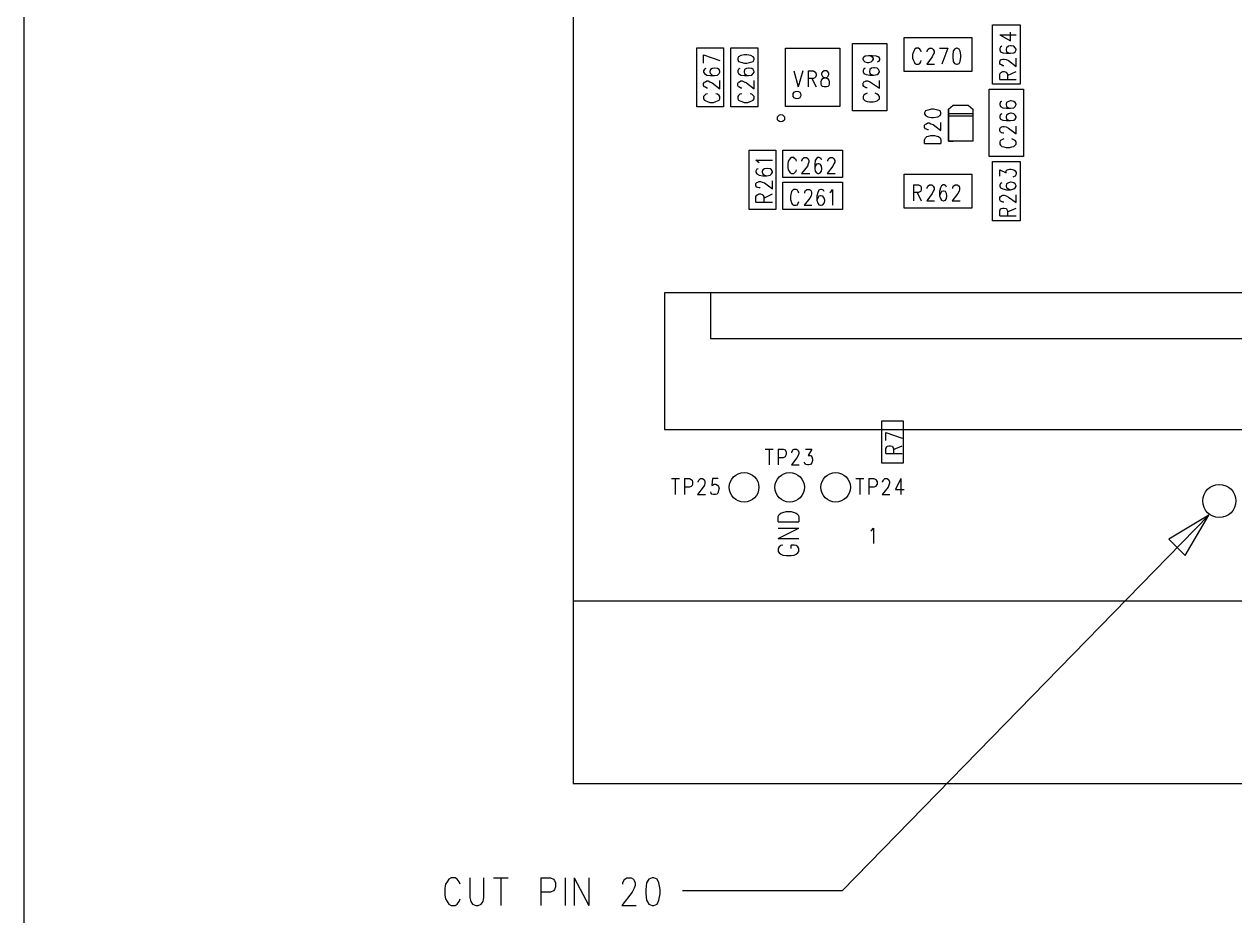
# Model space of a CAD drawing. Extents: x 11.9 to 28.1, y 10.8 to 21.2.
# Drawn here: x 11.892 to 14.549, y 14.351 to 16.308 of the extents above; entities that cross this region are included whole.
import ezdxf

# ---------------------------------------------------------------- set-up
doc = ezdxf.new("R2010")
doc.units = 0
doc.header["$MEASUREMENT"] = 0
doc.layers.add('LAYNR1', color=2, linetype='Continuous')

msp = doc.modelspace()

# ---------------------------------------------------------------- linework, layer by layer
at = {"layer": 'LAYNR1', "color": 7}
for points in [[(11.892, 10.799), (11.892, 21.199)], [(13.097, 20.041), (13.097, 14.641)], [(14.017, 16.176), (14.017, 16.306)], [(14.017, 16.306), (14.078, 16.306)], [(14.033, 16.284), (14.057, 16.271), (14.057, 16.29)], [(14.078, 16.306), (14.078, 16.176)], [(13.71, 16.117), (13.71, 16.265)], [(13.71, 16.265), (13.785, 16.265)], [(13.785, 16.265), (13.785, 16.117)], [(13.823, 16.204), (13.823, 16.278)], [(13.823, 16.278), (13.972, 16.278)], [(13.972, 16.278), (13.972, 16.204)], [(14.033, 16.284), (14.069, 16.284)], [(13.368, 16.126), (13.368, 16.256)], [(13.368, 16.256), (13.427, 16.256)], [(13.383, 16.24), (13.419, 16.228)], [(13.383, 16.222), (13.383, 16.24)], [(13.427, 16.256), (13.427, 16.126)], [(13.443, 16.126), (13.443, 16.256)], [(13.443, 16.256), (13.502, 16.256)], [(13.502, 16.256), (13.502, 16.126)], [(13.563, 16.255), (13.682, 16.255)], [(13.563, 16.127), (13.563, 16.255)], [(13.682, 16.255), (13.682, 16.127)], [(13.733, 16.232), (13.735, 16.236)], [(13.735, 16.236), (13.738, 16.238)], [(13.738, 16.238), (13.745, 16.239)], [(13.745, 16.239), (13.75, 16.238)], [(13.745, 16.239), (13.753, 16.239)], [(13.75, 16.238), (13.753, 16.236)], [(13.753, 16.239), (13.762, 16.238)], [(13.753, 16.236), (13.755, 16.232)], [(13.762, 16.238), (13.767, 16.236)], [(13.767, 16.236), (13.769, 16.232)], [(13.861, 16.247), (13.86, 16.25), (13.858, 16.253), (13.855, 16.255), (13.85, 16.255), (13.847, 16.253), (13.845, 16.25), (13.844, 16.247), (13.842, 16.241), (13.842, 16.233), (13.844, 16.228), (13.845, 16.225), (13.847, 16.221), (13.85, 16.22), (13.855, 16.22), (13.858, 16.221), (13.86, 16.225), (13.861, 16.228)], [(13.874, 16.247), (13.874, 16.248), (13.875, 16.252), (13.876, 16.253), (13.879, 16.255), (13.884, 16.255), (13.886, 16.253), (13.887, 16.252), (13.889, 16.248), (13.889, 16.245), (13.887, 16.241), (13.885, 16.236), (13.873, 16.22), (13.89, 16.22)], [(13.901, 16.255), (13.919, 16.255)], [(13.919, 16.255), (13.906, 16.22)], [(14.038, 16.259), (14.035, 16.257), (14.033, 16.254), (14.033, 16.251), (14.035, 16.247), (14.04, 16.245), (14.048, 16.244), (14.057, 16.244), (14.064, 16.245), (14.067, 16.247), (14.069, 16.251), (14.069, 16.253), (14.067, 16.256), (14.064, 16.259), (14.058, 16.26), (14.057, 16.26), (14.052, 16.259), (14.048, 16.256), (14.047, 16.253), (14.047, 16.251), (14.048, 16.247), (14.052, 16.245), (14.057, 16.244)], [(13.388, 16.21), (13.385, 16.209), (13.383, 16.205), (13.383, 16.202), (13.385, 16.199), (13.39, 16.196), (13.398, 16.195), (13.407, 16.195), (13.414, 16.196), (13.417, 16.199), (13.419, 16.202), (13.419, 16.204), (13.417, 16.208), (13.414, 16.21), (13.408, 16.211), (13.407, 16.211), (13.402, 16.21), (13.398, 16.208), (13.397, 16.204), (13.397, 16.202), (13.398, 16.199), (13.402, 16.196), (13.407, 16.195)], [(13.463, 16.21), (13.46, 16.209), (13.458, 16.205), (13.458, 16.202), (13.46, 16.199), (13.465, 16.196), (13.473, 16.195), (13.482, 16.195), (13.489, 16.196), (13.492, 16.199), (13.494, 16.202), (13.494, 16.204), (13.492, 16.208), (13.489, 16.21), (13.483, 16.211), (13.482, 16.211), (13.477, 16.21), (13.473, 16.208), (13.472, 16.204), (13.472, 16.202), (13.473, 16.199), (13.477, 16.196), (13.482, 16.195)], [(13.733, 16.231), (13.733, 16.232)], [(13.735, 16.227), (13.733, 16.231)], [(13.735, 16.209), (13.733, 16.206)], [(13.738, 16.224), (13.735, 16.227)], [(13.738, 16.211), (13.735, 16.209)], [(13.743, 16.223), (13.738, 16.224)], [(13.745, 16.223), (13.743, 16.223)], [(13.75, 16.224), (13.745, 16.223)], [(13.748, 16.208), (13.747, 16.204)], [(13.752, 16.211), (13.748, 16.208)], [(13.753, 16.227), (13.75, 16.224)], [(13.757, 16.212), (13.752, 16.211)], [(13.755, 16.231), (13.753, 16.227)], [(13.755, 16.232), (13.755, 16.231)], [(13.758, 16.212), (13.757, 16.212)], [(13.764, 16.211), (13.758, 16.212)], [(13.767, 16.226), (13.764, 16.224)], [(13.767, 16.208), (13.764, 16.211)], [(13.769, 16.229), (13.767, 16.226)], [(13.769, 16.204), (13.767, 16.208)], [(13.769, 16.232), (13.769, 16.229)], [(14.042, 16.216), (14.04, 16.216), (14.037, 16.218), (14.035, 16.219), (14.033, 16.221), (14.033, 16.226), (14.035, 16.229), (14.037, 16.23), (14.04, 16.231), (14.043, 16.231), (14.047, 16.23), (14.052, 16.228), (14.069, 16.215), (14.069, 16.233)], [(13.392, 16.167), (13.39, 16.167), (13.387, 16.169), (13.385, 16.17), (13.383, 16.173), (13.383, 16.177), (13.385, 16.18), (13.387, 16.181), (13.39, 16.183), (13.393, 16.183), (13.397, 16.181), (13.402, 16.179), (13.419, 16.166), (13.419, 16.184)], [(13.467, 16.167), (13.465, 16.167), (13.462, 16.169), (13.46, 16.17), (13.458, 16.173), (13.458, 16.177), (13.46, 16.18), (13.462, 16.181), (13.465, 16.183), (13.468, 16.183), (13.472, 16.181), (13.477, 16.179), (13.494, 16.166), (13.494, 16.184)], [(13.581, 16.205), (13.591, 16.17)], [(13.601, 16.205), (13.591, 16.17)], [(13.613, 16.205), (13.613, 16.17)], [(13.613, 16.205), (13.624, 16.205), (13.627, 16.203), (13.629, 16.202), (13.63, 16.198), (13.63, 16.195), (13.629, 16.191), (13.627, 16.19), (13.624, 16.188), (13.613, 16.188)], [(13.621, 16.188), (13.63, 16.17)], [(13.733, 16.206), (13.733, 16.203)], [(13.733, 16.203), (13.735, 16.199)], [(13.735, 16.199), (13.74, 16.197)], [(13.735, 16.181), (13.737, 16.182)], [(13.737, 16.182), (13.74, 16.183)], [(13.74, 16.197), (13.748, 16.196)], [(13.74, 16.183), (13.743, 16.183)], [(13.743, 16.183), (13.747, 16.182)], [(13.747, 16.204), (13.747, 16.203)], [(13.747, 16.203), (13.748, 16.199)], [(13.747, 16.182), (13.752, 16.179)], [(13.748, 16.199), (13.752, 16.197)], [(13.748, 16.196), (13.757, 16.196)], [(13.752, 16.197), (13.757, 16.196)], [(13.757, 16.196), (13.764, 16.197)], [(13.764, 16.197), (13.767, 16.199)], [(13.767, 16.199), (13.769, 16.203)], [(13.769, 16.203), (13.769, 16.204)], [(13.769, 16.167), (13.769, 16.184)], [(13.972, 16.204), (13.823, 16.204)], [(14.033, 16.186), (14.033, 16.198), (14.035, 16.201), (14.037, 16.202), (14.04, 16.204), (14.043, 16.204), (14.047, 16.202), (14.048, 16.201), (14.05, 16.198), (14.05, 16.186)], [(14.033, 16.186), (14.069, 16.186)], [(14.05, 16.195), (14.069, 16.204)], [(13.392, 16.155), (13.388, 16.154), (13.385, 16.151), (13.383, 16.149), (13.383, 16.144), (13.385, 16.141), (13.388, 16.139), (13.392, 16.138), (13.397, 16.136), (13.405, 16.136), (13.41, 16.138), (13.414, 16.139), (13.417, 16.141), (13.419, 16.144), (13.419, 16.149), (13.417, 16.151), (13.414, 16.154), (13.41, 16.155)], [(13.467, 16.155), (13.463, 16.154), (13.46, 16.151), (13.458, 16.149), (13.458, 16.144), (13.46, 16.141), (13.463, 16.139), (13.467, 16.138), (13.472, 16.136), (13.48, 16.136), (13.485, 16.138), (13.489, 16.139), (13.492, 16.141), (13.494, 16.144), (13.494, 16.149), (13.492, 16.151), (13.489, 16.154), (13.485, 16.155)], [(13.733, 16.178), (13.735, 16.181)], [(13.733, 16.173), (13.733, 16.178)], [(13.735, 16.171), (13.733, 16.173)], [(13.737, 16.169), (13.735, 16.171)], [(13.74, 16.168), (13.737, 16.169)], [(13.742, 16.156), (13.738, 16.154)], [(13.742, 16.168), (13.74, 16.168)], [(13.752, 16.179), (13.769, 16.167)], [(13.764, 16.154), (13.76, 16.156)], [(14.01, 16.017), (14.01, 16.165)], [(14.01, 16.165), (14.085, 16.165)], [(14.078, 16.176), (14.017, 16.176)], [(14.085, 16.165), (14.085, 16.017)], [(13.735, 16.152), (13.733, 16.149)], [(13.733, 16.149), (13.733, 16.144)], [(13.733, 16.144), (13.735, 16.142)], [(13.738, 16.154), (13.735, 16.152)], [(13.735, 16.142), (13.738, 16.139)], [(13.738, 16.139), (13.742, 16.138)], [(13.742, 16.138), (13.747, 16.137)], [(13.747, 16.137), (13.755, 16.137)], [(13.755, 16.137), (13.76, 16.138)], [(13.76, 16.138), (13.764, 16.139)], [(13.767, 16.152), (13.764, 16.154)], [(13.764, 16.139), (13.767, 16.142)], [(13.769, 16.149), (13.767, 16.152)], [(13.767, 16.142), (13.769, 16.144)], [(13.769, 16.144), (13.769, 16.149)], [(13.931, 16.13), (13.921, 16.12)], [(13.921, 16.121), (13.931, 16.13)], [(13.931, 16.13), (13.964, 16.13)], [(13.964, 16.13), (13.974, 16.12)], [(13.964, 16.13), (13.974, 16.121)], [(14.035, 16.137), (14.033, 16.133)], [(14.033, 16.133), (14.033, 16.131)], [(14.033, 16.131), (14.035, 16.127)], [(14.038, 16.138), (14.035, 16.137)], [(14.048, 16.136), (14.047, 16.132)], [(14.047, 16.132), (14.047, 16.131)], [(14.047, 16.131), (14.048, 16.127)], [(14.052, 16.138), (14.048, 16.136)], [(14.057, 16.139), (14.052, 16.138)], [(14.058, 16.139), (14.057, 16.139)], [(14.064, 16.138), (14.058, 16.139)], [(14.067, 16.136), (14.064, 16.138)], [(14.069, 16.132), (14.067, 16.136)], [(14.067, 16.127), (14.069, 16.131)], [(14.069, 16.131), (14.069, 16.132)], [(13.427, 16.126), (13.368, 16.126)], [(13.502, 16.126), (13.443, 16.126)], [(13.682, 16.127), (13.563, 16.127)], [(13.785, 16.117), (13.71, 16.117)], [(13.87, 16.117), (13.868, 16.113)], [(13.868, 16.113), (13.868, 16.111)], [(13.868, 16.111), (13.87, 16.107)], [(13.875, 16.119), (13.87, 16.117)], [(13.87, 16.107), (13.875, 16.104)], [(13.883, 16.121), (13.875, 16.119)], [(13.875, 16.104), (13.883, 16.103)], [(13.888, 16.121), (13.883, 16.121)], [(13.883, 16.103), (13.888, 16.103)], [(13.897, 16.119), (13.888, 16.121)], [(13.888, 16.103), (13.897, 16.104)], [(13.902, 16.117), (13.897, 16.119)], [(13.897, 16.104), (13.902, 16.107)], [(13.904, 16.113), (13.902, 16.117)], [(13.902, 16.107), (13.904, 16.111)], [(13.904, 16.111), (13.904, 16.113)], [(13.921, 16.051), (13.921, 16.121)], [(13.921, 16.12), (13.921, 16.051)], [(13.974, 16.111), (13.921, 16.111)], [(13.974, 16.106), (13.921, 16.106)], [(13.974, 16.121), (13.974, 16.051)], [(13.974, 16.12), (13.974, 16.051)], [(14.035, 16.109), (14.033, 16.106)], [(14.033, 16.106), (14.033, 16.103)], [(14.033, 16.103), (14.035, 16.099)], [(14.035, 16.127), (14.04, 16.124)], [(14.038, 16.111), (14.035, 16.109)], [(14.04, 16.124), (14.048, 16.123)], [(14.048, 16.108), (14.047, 16.104)], [(14.047, 16.104), (14.047, 16.103)], [(14.047, 16.103), (14.048, 16.099)], [(14.048, 16.127), (14.052, 16.124)], [(14.048, 16.123), (14.057, 16.123)], [(14.052, 16.111), (14.048, 16.108)], [(14.052, 16.124), (14.057, 16.123)], [(14.057, 16.112), (14.052, 16.111)], [(14.057, 16.123), (14.064, 16.124)], [(14.058, 16.112), (14.057, 16.112)], [(14.064, 16.111), (14.058, 16.112)], [(14.064, 16.124), (14.067, 16.127)], [(14.067, 16.108), (14.064, 16.111)], [(14.069, 16.104), (14.067, 16.108)], [(14.067, 16.099), (14.069, 16.103)], [(14.069, 16.103), (14.069, 16.104)], [(13.868, 16.086), (13.87, 16.088)], [(13.868, 16.081), (13.868, 16.086)], [(13.87, 16.078), (13.868, 16.081)], [(13.87, 16.088), (13.872, 16.089)], [(13.872, 16.077), (13.87, 16.078)], [(13.872, 16.089), (13.875, 16.091)], [(13.875, 16.076), (13.872, 16.077)], [(13.875, 16.091), (13.878, 16.091)], [(13.877, 16.076), (13.875, 16.076)], [(13.878, 16.091), (13.882, 16.089)], [(13.882, 16.089), (13.887, 16.087)], [(13.887, 16.087), (13.904, 16.074)], [(13.904, 16.074), (13.904, 16.092)], [(14.033, 16.078), (14.035, 16.081)], [(14.033, 16.073), (14.033, 16.078)], [(14.035, 16.099), (14.04, 16.097)], [(14.035, 16.081), (14.037, 16.082)], [(14.037, 16.082), (14.04, 16.083)], [(14.04, 16.097), (14.048, 16.096)], [(14.04, 16.083), (14.043, 16.083)], [(14.043, 16.083), (14.047, 16.082)], [(14.047, 16.082), (14.052, 16.079)], [(14.048, 16.099), (14.052, 16.097)], [(14.048, 16.096), (14.057, 16.096)], [(14.052, 16.097), (14.057, 16.096)], [(14.052, 16.079), (14.069, 16.067)], [(14.057, 16.096), (14.064, 16.097)], [(14.064, 16.097), (14.067, 16.099)], [(14.069, 16.067), (14.069, 16.084)], [(13.868, 16.054), (13.87, 16.058)], [(13.868, 16.046), (13.868, 16.054)], [(13.87, 16.058), (13.873, 16.061)], [(13.873, 16.061), (13.877, 16.062)], [(13.877, 16.062), (13.882, 16.063)], [(13.882, 16.063), (13.89, 16.063)], [(13.89, 16.063), (13.895, 16.062)], [(13.895, 16.062), (13.899, 16.061)], [(13.899, 16.061), (13.902, 16.058)], [(13.902, 16.058), (13.904, 16.054)], [(13.904, 16.054), (13.904, 16.046)], [(13.921, 16.051), (13.931, 16.051)], [(13.974, 16.051), (13.921, 16.051)], [(13.974, 16.051), (13.964, 16.051)], [(14.035, 16.071), (14.033, 16.073)], [(14.035, 16.052), (14.033, 16.049)], [(14.033, 16.049), (14.033, 16.044)], [(14.037, 16.069), (14.035, 16.071)], [(14.038, 16.054), (14.035, 16.052)], [(14.04, 16.068), (14.037, 16.069)], [(14.042, 16.056), (14.038, 16.054)], [(14.042, 16.068), (14.04, 16.068)], [(14.064, 16.054), (14.06, 16.056)], [(14.067, 16.052), (14.064, 16.054)], [(14.069, 16.049), (14.067, 16.052)], [(14.069, 16.044), (14.069, 16.049)], [(13.483, 15.901), (13.483, 16.031)], [(13.483, 16.031), (13.542, 16.031)], [(13.542, 16.031), (13.542, 15.901)], [(13.557, 16.031), (13.688, 16.031)], [(13.557, 15.971), (13.557, 16.031)], [(13.688, 16.031), (13.688, 15.971)], [(13.868, 16.046), (13.904, 16.046)], [(14.033, 16.044), (14.035, 16.042)], [(14.035, 16.042), (14.038, 16.039)], [(14.038, 16.039), (14.042, 16.038)], [(14.042, 16.038), (14.047, 16.037)], [(14.047, 16.037), (14.055, 16.037)], [(14.055, 16.037), (14.06, 16.038)], [(14.06, 16.038), (14.064, 16.039)], [(14.064, 16.039), (14.067, 16.042)], [(14.067, 16.042), (14.069, 16.044)], [(13.505, 16.003), (13.503, 16.005), (13.498, 16.009), (13.534, 16.009)], [(13.569, 16.007), (13.568, 16.001)], [(13.568, 16.001), (13.568, 15.993)], [(13.571, 16.01), (13.569, 16.007)], [(13.573, 16.013), (13.571, 16.01)], [(13.576, 16.015), (13.573, 16.013)], [(13.581, 16.015), (13.576, 16.015)], [(13.583, 16.013), (13.581, 16.015)], [(13.586, 16.01), (13.583, 16.013)], [(13.587, 16.007), (13.586, 16.01)], [(13.611, 15.996), (13.598, 15.98)], [(13.599, 16.008), (13.601, 16.012)], [(13.599, 16.007), (13.599, 16.008)], [(13.601, 16.012), (13.602, 16.013)], [(13.602, 16.013), (13.604, 16.015)], [(13.604, 16.015), (13.609, 16.015)], [(13.609, 16.015), (13.612, 16.013)], [(13.613, 16.001), (13.611, 15.996)], [(13.612, 16.013), (13.613, 16.012)], [(13.613, 16.012), (13.614, 16.008)], [(13.614, 16.005), (13.613, 16.001)], [(13.614, 16.008), (13.614, 16.005)], [(13.628, 16.008), (13.627, 16)], [(13.627, 16), (13.627, 15.991)], [(13.628, 15.996), (13.627, 15.991)], [(13.631, 16.013), (13.628, 16.008)], [(13.631, 16), (13.628, 15.996)], [(13.634, 16.015), (13.631, 16.013)], [(13.634, 16.001), (13.631, 16)], [(13.637, 16.015), (13.634, 16.015)], [(13.636, 16.001), (13.634, 16.001)], [(13.639, 16), (13.636, 16.001)], [(13.641, 16.013), (13.637, 16.015)], [(13.642, 15.996), (13.639, 16)], [(13.642, 16.01), (13.641, 16.013)], [(13.643, 15.991), (13.642, 15.996)], [(13.667, 15.996), (13.654, 15.98)], [(13.656, 16.008), (13.657, 16.012)], [(13.656, 16.007), (13.656, 16.008)], [(13.657, 16.012), (13.658, 16.013)], [(13.658, 16.013), (13.661, 16.015)], [(13.661, 16.015), (13.666, 16.015)], [(13.666, 16.015), (13.668, 16.013)], [(13.669, 16.001), (13.667, 15.996)], [(13.668, 16.013), (13.669, 16.012)], [(13.669, 16.012), (13.671, 16.008)], [(13.671, 16.005), (13.669, 16.001)], [(13.671, 16.008), (13.671, 16.005)], [(14.085, 16.017), (14.01, 16.017)], [(14.017, 15.876), (14.017, 16.006)], [(14.017, 16.006), (14.078, 16.006)], [(14.078, 16.006), (14.078, 15.876)], [(13.503, 15.99), (13.5, 15.989), (13.498, 15.985), (13.498, 15.983), (13.5, 15.979), (13.505, 15.976), (13.513, 15.975), (13.522, 15.975), (13.529, 15.976), (13.532, 15.979), (13.534, 15.983), (13.534, 15.984), (13.532, 15.988), (13.529, 15.99), (13.523, 15.991), (13.522, 15.991), (13.517, 15.99), (13.513, 15.988), (13.512, 15.984), (13.512, 15.983), (13.513, 15.979), (13.517, 15.976), (13.522, 15.975)], [(13.688, 15.971), (13.557, 15.971)], [(13.568, 15.993), (13.569, 15.988)], [(13.569, 15.988), (13.571, 15.985)], [(13.571, 15.985), (13.573, 15.981)], [(13.573, 15.981), (13.576, 15.98)], [(13.576, 15.98), (13.581, 15.98)], [(13.581, 15.98), (13.583, 15.981)], [(13.583, 15.981), (13.586, 15.985)], [(13.586, 15.985), (13.587, 15.988)], [(13.598, 15.98), (13.616, 15.98)], [(13.627, 15.991), (13.628, 15.985)], [(13.628, 15.985), (13.631, 15.981)], [(13.631, 15.981), (13.634, 15.98)], [(13.634, 15.98), (13.636, 15.98)], [(13.636, 15.98), (13.639, 15.981)], [(13.639, 15.981), (13.642, 15.985)], [(13.642, 15.985), (13.643, 15.99)], [(13.643, 15.99), (13.643, 15.991)], [(13.654, 15.98), (13.672, 15.98)], [(13.823, 15.904), (13.823, 15.978)], [(13.823, 15.978), (13.972, 15.978)], [(13.972, 15.978), (13.972, 15.904)], [(14.033, 15.974), (14.033, 15.988)], [(14.033, 15.988), (14.047, 15.981)], [(14.047, 15.984), (14.048, 15.987)], [(14.047, 15.981), (14.047, 15.984)], [(14.048, 15.987), (14.05, 15.988)], [(14.05, 15.988), (14.055, 15.989)], [(14.055, 15.989), (14.058, 15.989)], [(14.058, 15.989), (14.064, 15.988)], [(14.065, 15.973), (14.062, 15.972)], [(14.064, 15.988), (14.067, 15.986)], [(14.067, 15.974), (14.065, 15.973)], [(14.067, 15.986), (14.069, 15.982)], [(14.069, 15.978), (14.067, 15.974)], [(14.069, 15.982), (14.069, 15.978)], [(13.507, 15.948), (13.505, 15.948), (13.502, 15.949), (13.5, 15.95), (13.498, 15.953), (13.498, 15.958), (13.5, 15.96), (13.502, 15.961), (13.505, 15.962), (13.508, 15.962), (13.512, 15.961), (13.517, 15.959), (13.534, 15.946), (13.534, 15.964)], [(13.557, 15.961), (13.688, 15.961)], [(13.557, 15.901), (13.557, 15.961)], [(13.592, 15.937), (13.591, 15.94), (13.589, 15.943), (13.586, 15.945), (13.581, 15.945), (13.579, 15.943), (13.576, 15.94), (13.575, 15.937), (13.574, 15.931), (13.574, 15.923), (13.575, 15.918), (13.576, 15.915), (13.579, 15.911), (13.581, 15.91), (13.586, 15.91), (13.589, 15.911), (13.591, 15.915), (13.592, 15.918)], [(13.605, 15.937), (13.605, 15.938), (13.606, 15.942), (13.608, 15.943), (13.61, 15.945), (13.615, 15.945), (13.618, 15.943), (13.619, 15.942), (13.62, 15.938), (13.62, 15.935), (13.619, 15.931), (13.616, 15.926), (13.604, 15.91), (13.621, 15.91)], [(13.648, 15.94), (13.646, 15.943), (13.642, 15.945), (13.64, 15.945), (13.636, 15.943), (13.634, 15.938), (13.632, 15.93), (13.632, 15.921), (13.634, 15.915), (13.636, 15.911), (13.64, 15.91), (13.641, 15.91), (13.645, 15.911), (13.648, 15.915), (13.649, 15.92), (13.649, 15.921), (13.648, 15.926), (13.645, 15.93), (13.641, 15.931), (13.64, 15.931), (13.636, 15.93), (13.634, 15.926), (13.632, 15.921)], [(13.66, 15.938), (13.663, 15.94), (13.666, 15.945), (13.666, 15.91)], [(13.688, 15.961), (13.688, 15.901)], [(13.844, 15.955), (13.844, 15.92)], [(13.844, 15.955), (13.855, 15.955), (13.859, 15.953), (13.86, 15.952), (13.861, 15.948), (13.861, 15.945), (13.86, 15.941), (13.859, 15.94), (13.855, 15.938), (13.844, 15.938)], [(13.874, 15.947), (13.874, 15.948), (13.875, 15.952), (13.876, 15.953), (13.879, 15.955), (13.884, 15.955), (13.886, 15.953), (13.887, 15.952), (13.889, 15.948), (13.889, 15.945), (13.887, 15.941), (13.885, 15.936), (13.873, 15.92), (13.89, 15.92)], [(13.916, 15.95), (13.915, 15.953), (13.911, 15.955), (13.909, 15.955), (13.905, 15.953), (13.903, 15.948), (13.901, 15.94), (13.901, 15.931), (13.903, 15.925), (13.905, 15.921), (13.909, 15.92), (13.91, 15.92), (13.914, 15.921), (13.916, 15.925), (13.917, 15.93), (13.917, 15.931), (13.916, 15.936), (13.914, 15.94), (13.91, 15.941), (13.909, 15.941), (13.905, 15.94), (13.903, 15.936), (13.901, 15.931)], [(13.93, 15.947), (13.93, 15.948), (13.931, 15.952), (13.932, 15.953), (13.935, 15.955), (13.94, 15.955), (13.943, 15.953), (13.944, 15.952), (13.945, 15.948), (13.945, 15.945), (13.944, 15.941), (13.941, 15.936), (13.929, 15.92), (13.946, 15.92)], [(14.035, 15.958), (14.033, 15.954)], [(14.033, 15.954), (14.033, 15.952)], [(14.033, 15.952), (14.035, 15.948)], [(14.038, 15.959), (14.035, 15.958)], [(14.035, 15.948), (14.04, 15.946)], [(14.04, 15.946), (14.048, 15.944)], [(14.048, 15.957), (14.047, 15.953)], [(14.047, 15.953), (14.047, 15.952)], [(14.047, 15.952), (14.048, 15.948)], [(14.052, 15.959), (14.048, 15.957)], [(14.048, 15.948), (14.052, 15.946)], [(14.048, 15.944), (14.057, 15.944)], [(14.057, 15.961), (14.052, 15.959)], [(14.052, 15.946), (14.057, 15.944)], [(14.058, 15.961), (14.057, 15.961)], [(14.057, 15.944), (14.064, 15.946)], [(14.064, 15.959), (14.058, 15.961)], [(14.067, 15.957), (14.064, 15.959)], [(14.064, 15.946), (14.067, 15.948)], [(14.069, 15.953), (14.067, 15.957)], [(14.067, 15.948), (14.069, 15.952)], [(14.069, 15.952), (14.069, 15.953)], [(13.498, 15.917), (13.498, 15.929), (13.5, 15.932), (13.502, 15.934), (13.505, 15.935), (13.508, 15.935), (13.512, 15.934), (13.513, 15.932), (13.515, 15.929), (13.515, 15.917)], [(13.498, 15.917), (13.534, 15.917)], [(13.515, 15.926), (13.534, 15.935)], [(13.852, 15.938), (13.861, 15.92)], [(14.033, 15.927), (14.035, 15.929)], [(14.033, 15.922), (14.033, 15.927)], [(14.035, 15.919), (14.033, 15.922)], [(14.035, 15.929), (14.037, 15.931)], [(14.037, 15.918), (14.035, 15.919)], [(14.037, 15.931), (14.04, 15.932)], [(14.04, 15.917), (14.037, 15.918)], [(14.04, 15.932), (14.043, 15.932)], [(14.042, 15.917), (14.04, 15.917)], [(14.043, 15.932), (14.047, 15.931)], [(14.047, 15.931), (14.052, 15.928)], [(14.052, 15.928), (14.069, 15.916)], [(14.069, 15.916), (14.069, 15.933)], [(13.542, 15.901), (13.483, 15.901)], [(13.688, 15.901), (13.557, 15.901)], [(13.972, 15.904), (13.823, 15.904)], [(14.033, 15.898), (14.035, 15.902)], [(14.033, 15.887), (14.033, 15.898)], [(14.035, 15.902), (14.037, 15.903)], [(14.037, 15.903), (14.04, 15.904)], [(14.04, 15.904), (14.043, 15.904)], [(14.043, 15.904), (14.047, 15.903)], [(14.047, 15.903), (14.048, 15.902)], [(14.048, 15.902), (14.05, 15.898)], [(14.05, 15.896), (14.069, 15.904)], [(14.05, 15.898), (14.05, 15.887)], [(14.078, 15.876), (14.017, 15.876)], [(14.033, 15.887), (14.069, 15.887)], [(16.157, 15.718), (13.297, 15.718)], [(13.297, 15.718), (13.297, 15.418)], [(13.398, 15.718), (13.398, 15.618)], [(13.398, 15.618), (16.058, 15.618)], [(13.297, 15.418), (16.157, 15.418)], [(13.774, 15.344), (13.774, 15.437)], [(13.774, 15.437), (13.821, 15.437)], [(13.783, 15.411), (13.819, 15.399)], [(13.783, 15.394), (13.783, 15.411)], [(13.821, 15.437), (13.821, 15.344)], [(13.518, 15.375), (13.536, 15.375)], [(13.527, 15.375), (13.527, 15.34)], [(13.547, 15.375), (13.547, 15.34)], [(13.547, 15.375), (13.558, 15.375)], [(13.558, 15.375), (13.562, 15.373)], [(13.562, 15.358), (13.558, 15.356)], [(13.562, 15.373), (13.563, 15.372)], [(13.563, 15.36), (13.562, 15.358)], [(13.563, 15.372), (13.564, 15.368)], [(13.564, 15.363), (13.563, 15.36)], [(13.564, 15.368), (13.564, 15.363)], [(13.577, 15.368), (13.578, 15.372)], [(13.577, 15.367), (13.577, 15.368)], [(13.578, 15.372), (13.579, 15.373)], [(13.579, 15.373), (13.582, 15.375)], [(13.582, 15.375), (13.587, 15.375)], [(13.587, 15.375), (13.589, 15.373)], [(13.591, 15.361), (13.588, 15.356)], [(13.589, 15.373), (13.591, 15.372)], [(13.591, 15.372), (13.592, 15.368)], [(13.592, 15.365), (13.591, 15.361)], [(13.592, 15.368), (13.592, 15.365)], [(13.607, 15.375), (13.621, 15.375)], [(13.621, 15.375), (13.613, 15.361)], [(13.613, 15.361), (13.617, 15.361)], [(13.617, 15.361), (13.619, 15.36)], [(13.619, 15.36), (13.621, 15.358)], [(13.621, 15.358), (13.622, 15.353)], [(13.783, 15.365), (13.783, 15.376), (13.785, 15.38), (13.787, 15.381), (13.79, 15.382), (13.793, 15.382), (13.797, 15.381), (13.798, 15.38), (13.8, 15.376), (13.8, 15.365)], [(13.783, 15.365), (13.819, 15.365)], [(13.8, 15.374), (13.819, 15.382)], [(13.558, 15.356), (13.547, 15.356)], [(13.588, 15.356), (13.576, 15.34)], [(13.576, 15.34), (13.593, 15.34)], [(13.606, 15.343), (13.604, 15.346)], [(13.607, 15.341), (13.606, 15.343)], [(13.611, 15.34), (13.607, 15.341)], [(13.614, 15.34), (13.611, 15.34)], [(13.618, 15.341), (13.614, 15.34)], [(13.621, 15.345), (13.618, 15.341)], [(13.622, 15.35), (13.621, 15.345)], [(13.622, 15.353), (13.622, 15.35)], [(13.821, 15.344), (13.774, 15.344)], [(13.313, 15.31), (13.33, 15.31)], [(13.321, 15.31), (13.321, 15.275)], [(13.341, 15.31), (13.341, 15.275)], [(13.341, 15.31), (13.352, 15.31), (13.356, 15.308), (13.358, 15.307), (13.359, 15.303), (13.359, 15.298), (13.358, 15.295), (13.356, 15.293), (13.352, 15.291), (13.341, 15.291)], [(13.371, 15.302), (13.371, 15.303), (13.373, 15.307), (13.374, 15.308), (13.376, 15.31), (13.381, 15.31), (13.384, 15.308), (13.385, 15.307), (13.386, 15.303), (13.386, 15.3), (13.385, 15.296), (13.382, 15.291), (13.37, 15.275), (13.387, 15.275)], [(13.415, 15.31), (13.403, 15.31), (13.401, 15.295), (13.403, 15.296), (13.406, 15.298), (13.41, 15.298), (13.414, 15.296), (13.416, 15.293), (13.417, 15.288), (13.416, 15.285), (13.415, 15.28), (13.413, 15.276), (13.409, 15.275), (13.405, 15.275), (13.401, 15.276), (13.4, 15.278), (13.399, 15.281)], [(13.717, 15.31), (13.735, 15.31)], [(13.726, 15.31), (13.726, 15.275)], [(13.746, 15.31), (13.746, 15.275)], [(13.746, 15.31), (13.757, 15.31), (13.761, 15.308), (13.762, 15.307), (13.764, 15.303), (13.764, 15.298), (13.762, 15.295), (13.761, 15.293), (13.757, 15.291), (13.746, 15.291)], [(13.776, 15.302), (13.776, 15.303), (13.778, 15.307), (13.779, 15.308), (13.781, 15.31), (13.786, 15.31), (13.789, 15.308), (13.79, 15.307), (13.791, 15.303), (13.791, 15.3), (13.79, 15.296), (13.788, 15.291), (13.775, 15.275), (13.792, 15.275)], [(13.816, 15.31), (13.804, 15.286), (13.823, 15.286)], [(13.816, 15.31), (13.816, 15.275)], [(13.547, 15.215), (13.547, 15.227), (13.549, 15.231), (13.553, 15.234)], [(13.553, 15.234), (13.557, 15.236), (13.564, 15.238), (13.575, 15.238), (13.582, 15.236), (13.586, 15.234), (13.59, 15.231), (13.592, 15.227), (13.592, 15.215)], [(14.492, 15.23), (13.687, 14.405)], [(14.492, 15.23), (14.404, 15.177)], [(14.44, 15.141), (14.492, 15.23)], [(13.547, 15.215), (13.592, 15.215)], [(13.547, 15.179), (13.592, 15.201)], [(13.547, 15.201), (13.592, 15.201)], [(13.75, 15.195), (13.752, 15.196), (13.756, 15.201), (13.756, 15.168)], [(13.547, 15.179), (13.592, 15.179)], [(14.404, 15.177), (14.44, 15.141)], [(13.553, 15.163), (13.549, 15.16), (13.547, 15.157), (13.547, 15.15), (13.549, 15.147), (13.553, 15.144)], [(13.557, 15.164), (13.553, 15.163)], [(13.575, 15.141), (13.582, 15.142), (13.586, 15.144), (13.59, 15.147), (13.592, 15.15), (13.592, 15.157), (13.59, 15.16), (13.586, 15.163), (13.582, 15.164), (13.575, 15.164)], [(13.575, 15.157), (13.575, 15.164)], [(13.553, 15.144), (13.557, 15.142), (13.564, 15.141)], [(13.564, 15.141), (13.575, 15.141)], [(23.448, 15.041), (13.097, 15.041)], [(13.097, 14.641), (23.448, 14.641)], [(12.849, 14.42), (12.847, 14.425), (12.842, 14.431), (12.838, 14.434), (12.829, 14.434), (12.824, 14.431), (12.82, 14.425), (12.817, 14.42)], [(12.87, 14.434), (12.87, 14.391), (12.872, 14.382), (12.876, 14.376), (12.883, 14.373)], [(12.888, 14.373), (12.895, 14.376), (12.899, 14.382), (12.901, 14.391), (12.901, 14.434)], [(12.922, 14.434), (12.954, 14.434)], [(12.938, 14.434), (12.938, 14.373)], [(13.026, 14.434), (13.026, 14.373)], [(13.026, 14.434), (13.047, 14.434), (13.054, 14.431), (13.056, 14.428), (13.058, 14.423), (13.058, 14.414), (13.056, 14.408), (13.054, 14.405), (13.047, 14.402), (13.026, 14.402)], [(13.079, 14.434), (13.079, 14.373)], [(13.099, 14.434), (13.099, 14.373)], [(13.099, 14.434), (13.131, 14.373)], [(13.131, 14.434), (13.131, 14.373)], [(13.206, 14.42), (13.206, 14.423), (13.208, 14.428), (13.21, 14.431), (13.215, 14.434), (13.224, 14.434), (13.229, 14.431), (13.231, 14.428), (13.233, 14.423), (13.233, 14.417), (13.231, 14.411), (13.226, 14.402), (13.204, 14.373)], [(13.27, 14.434), (13.263, 14.431), (13.258, 14.423), (13.256, 14.408), (13.256, 14.399), (13.258, 14.385), (13.263, 14.376), (13.27, 14.373)], [(13.274, 14.373), (13.281, 14.376), (13.285, 14.385), (13.288, 14.399), (13.288, 14.408), (13.285, 14.423), (13.281, 14.431), (13.274, 14.434), (13.27, 14.434)], [(12.817, 14.42), (12.815, 14.411), (12.815, 14.396)], [(13.687, 14.405), (13.337, 14.405)], [(12.815, 14.396), (12.817, 14.388), (12.82, 14.382), (12.824, 14.376), (12.829, 14.373)], [(12.838, 14.373), (12.842, 14.376), (12.847, 14.382), (12.849, 14.388)], [(12.829, 14.373), (12.838, 14.373)], [(12.883, 14.373), (12.888, 14.373)], [(13.204, 14.373), (13.235, 14.373)], [(13.27, 14.373), (13.274, 14.373)]]:
    msp.add_lwpolyline(points, dxfattribs=at)
for points in [[(13.458, 16.23), (13.46, 16.226), (13.465, 16.224), (13.473, 16.222), (13.478, 16.222), (13.487, 16.224), (13.492, 16.226), (13.494, 16.23), (13.494, 16.233), (13.492, 16.236), (13.487, 16.239), (13.478, 16.24), (13.473, 16.24), (13.465, 16.239), (13.46, 16.236), (13.458, 16.233), (13.458, 16.23)], [(13.938, 16.255), (13.934, 16.253), (13.931, 16.248), (13.93, 16.24), (13.93, 16.235), (13.931, 16.226), (13.934, 16.221), (13.938, 16.22), (13.94, 16.22), (13.944, 16.221), (13.946, 16.226), (13.948, 16.235), (13.948, 16.24), (13.946, 16.248), (13.944, 16.253), (13.94, 16.255), (13.938, 16.255)], [(13.648, 16.205), (13.644, 16.203), (13.642, 16.2), (13.642, 16.197), (13.644, 16.193), (13.646, 16.191), (13.651, 16.19), (13.655, 16.188), (13.658, 16.185), (13.659, 16.181), (13.659, 16.176), (13.658, 16.173), (13.656, 16.171), (13.653, 16.17), (13.648, 16.17), (13.644, 16.171), (13.642, 16.173), (13.641, 16.176), (13.641, 16.181), (13.642, 16.185), (13.645, 16.188), (13.649, 16.19), (13.654, 16.191), (13.656, 16.193), (13.658, 16.197), (13.658, 16.2), (13.656, 16.203), (13.653, 16.205), (13.648, 16.205)]]:
    msp.add_lwpolyline(points, close=True, dxfattribs=at)
for centre, radius in [((13.588, 16.152), 0.0086), ((13.553, 16.101), 0.008), ((13.472, 15.291), 0.0325), ((13.572, 15.291), 0.0325), ((13.673, 15.291), 0.0325), ((14.515, 15.261), 0.0364)]:
    msp.add_circle(centre, radius, dxfattribs=at)

doc.saveas('drawing.dxf')
